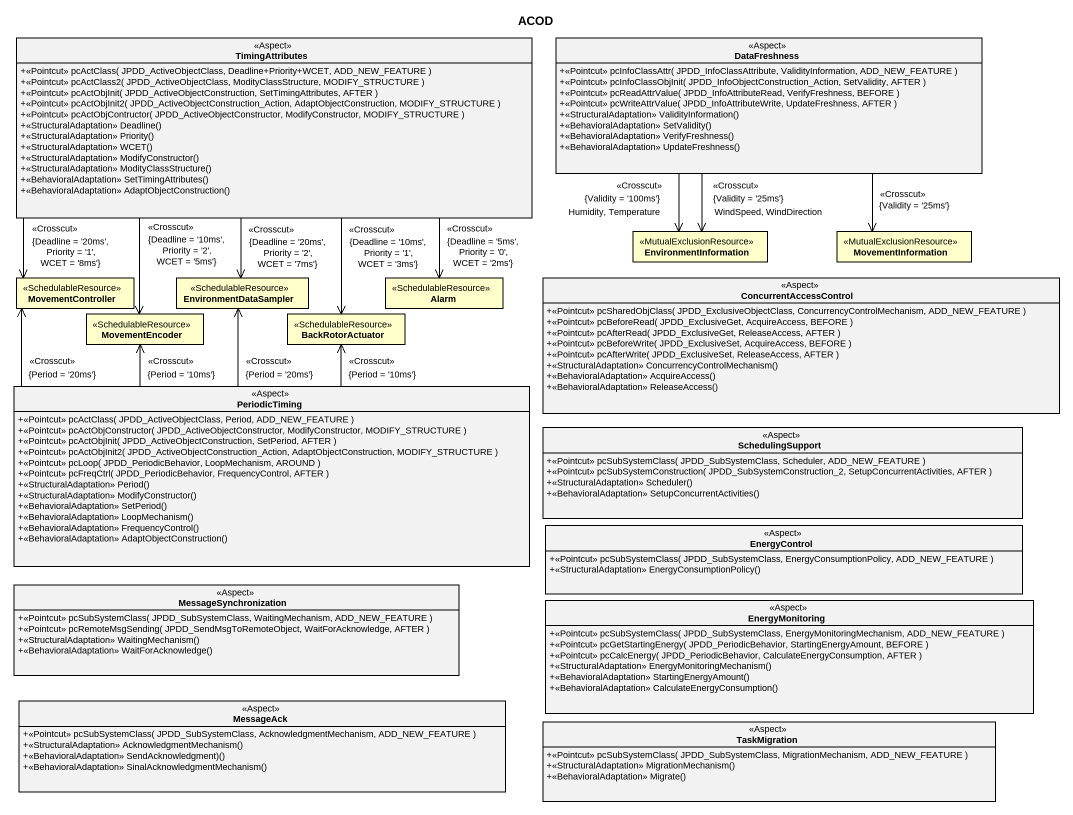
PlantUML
@startuml
title ACOD
hide circle
hide empty members
skinparam classAttributeIconSize 0
class TimingAttributes <<Aspect>> {
  +<<Pointcut>> pcActClass( JPDD_ActiveObjectClass, Deadline+Priority+WCET, ADD_NEW_FEATURE )
  +<<Pointcut>> pcActClass2( JPDD_ActiveObjectClass, ModityClassStructure, MODIFY_STRUCTURE )
  +<<Pointcut>> pcActObjInit( JPDD_ActiveObjectConstruction, SetTimingAttributes, AFTER )
  +<<Pointcut>> pcActObjInit2( JPDD_ActiveObjectConstruction_Action, AdaptObjectConstruction, MODIFY_STRUCTURE )
  +<<Pointcut>> pcActObjContructor( JPDD_ActiveObjectConstructor, ModifyConstructor, MODIFY_STRUCTURE )
  +<<StructuralAdaptation>> Deadline()
  +<<StructuralAdaptation>> Priority()
  +<<StructuralAdaptation>> WCET()
  +<<StructuralAdaptation>> ModifyConstructor()
  +<<StructuralAdaptation>> ModityClassStructure()
  +<<BehavioralAdaptation>> SetTimingAttributes()
  +<<BehavioralAdaptation>> AdaptObjectConstruction()
}
class DataFreshness <<Aspect>> {
  +<<Pointcut>> pcInfoClassAttr( JPDD_InfoClassAttribute, ValidityInformation, ADD_NEW_FEATURE )
  +<<Pointcut>> pcInfoClassObjInit( JPDD_InfoObjectConstruction_Action, SetValidity, AFTER )
  +<<Pointcut>> pcReadAttrValue( JPDD_InfoAttributeRead, VerifyFreshness, BEFORE )
  +<<Pointcut>> pcWriteAttrValue( JPDD_InfoAttributeWrite, UpdateFreshness, AFTER )
  +<<StructuralAdaptation>> ValidityInformation()
  +<<BehavioralAdaptation>> SetValidity()
  +<<BehavioralAdaptation>> VerifyFreshness()
  +<<BehavioralAdaptation>> UpdateFreshness()
}
class EnvironmentInformation <<MutualExclusionResource>> #FFFFCC
class MovementInformation <<MutualExclusionResource>> #FFFFCC
class MovementController <<SchedulableResource>> #FFFFCC
class MovementEncoder <<SchedulableResource>> #FFFFCC
class EnvironmentDataSampler <<SchedulableResource>> #FFFFCC
class BackRotorActuator <<SchedulableResource>> #FFFFCC
class Alarm <<SchedulableResource>> #FFFFCC
class ConcurrentAccessControl <<Aspect>> {
  +<<Pointcut>> pcSharedObjClass( JPDD_ExclusiveObjectClass, ConcurrencyControlMechanism, ADD_NEW_FEATURE )
  +<<Pointcut>> pcBeforeRead( JPDD_ExclusiveGet, AcquireAccess, BEFORE )
  +<<Pointcut>> pcAfterRead( JPDD_ExclusiveGet, ReleaseAccess, AFTER )
  +<<Pointcut>> pcBeforeWrite( JPDD_ExclusiveSet, AcquireAccess, BEFORE )
  +<<Pointcut>> pcAfterWrite( JPDD_ExclusiveSet, ReleaseAccess, AFTER )
  +<<StructuralAdaptation>> ConcurrencyControlMechanism()
  +<<BehavioralAdaptation>> AcquireAccess()
  +<<BehavioralAdaptation>> ReleaseAccess()
}
class PeriodicTiming <<Aspect>> {
  +<<Pointcut>> pcActClass( JPDD_ActiveObjectClass, Period, ADD_NEW_FEATURE )
  +<<Pointcut>> pcActObjConstructor( JPDD_ActiveObjectConstructor, ModifyConstructor, MODIFY_STRUCTURE )
  +<<Pointcut>> pcActObjInit( JPDD_ActiveObjectConstruction, SetPeriod, AFTER )
  +<<Pointcut>> pcActObjInit2( JPDD_ActiveObjectConstruction_Action, AdaptObjectConstruction, MODIFY_STRUCTURE )
  +<<Pointcut>> pcLoop( JPDD_PeriodicBehavior, LoopMechanism, AROUND )
  +<<Pointcut>> pcFreqCtrl( JPDD_PeriodicBehavior, FrequencyControl, AFTER )
  +<<StructuralAdaptation>> Period()
  +<<StructuralAdaptation>> ModifyConstructor()
  +<<BehavioralAdaptation>> SetPeriod()
  +<<BehavioralAdaptation>> LoopMechanism()
  +<<BehavioralAdaptation>> FrequencyControl()
  +<<BehavioralAdaptation>> AdaptObjectConstruction()
}
class SchedulingSupport <<Aspect>> {
  +<<Pointcut>> pcSubSystemClass( JPDD_SubSystemClass, Scheduler, ADD_NEW_FEATURE )
  +<<Pointcut>> pcSubSystemConstruction( JPDD_SubSystemConstruction_2, SetupConcurrentActivities, AFTER )
  +<<StructuralAdaptation>> Scheduler()
  +<<BehavioralAdaptation>> SetupConcurrentActivities()
}
class EnergyControl <<Aspect>> {
  +<<Pointcut>> pcSubSystemClass( JPDD_SubSystemClass, EnergyConsumptionPolicy, ADD_NEW_FEATURE )
  +<<StructuralAdaptation>> EnergyConsumptionPolicy()
}
class MessageSynchronization <<Aspect>> {
  +<<Pointcut>> pcSubSystemClass( JPDD_SubSystemClass, WaitingMechanism, ADD_NEW_FEATURE )
  +<<Pointcut>> pcRemoteMsgSending( JPDD_SendMsgToRemoteObject, WaitForAcknowledge, AFTER )
  +<<StructuralAdaptation>> WaitingMechanism()
  +<<BehavioralAdaptation>> WaitForAcknowledge()
}
class EnergyMonitoring <<Aspect>> {
  +<<Pointcut>> pcSubSystemClass( JPDD_SubSystemClass, EnergyMonitoringMechanism, ADD_NEW_FEATURE )
  +<<Pointcut>> pcGetStartingEnergy( JPDD_PeriodicBehavior, StartingEnergyAmount, BEFORE )
  +<<Pointcut>> pcCalcEnergy( JPDD_PeriodicBehavior, CalculateEnergyConsumption, AFTER )
  +<<StructuralAdaptation>> EnergyMonitoringMechanism()
  +<<BehavioralAdaptation>> StartingEnergyAmount()
  +<<BehavioralAdaptation>> CalculateEnergyConsumption()
}
class MessageAck <<Aspect>> {
  +<<Pointcut>> pcSubSystemClass( JPDD_SubSystemClass, AcknowledgmentMechanism, ADD_NEW_FEATURE )
  +<<StructuralAdaptation>> AcknowledgmentMechanism()
  +<<BehavioralAdaptation>> SendAcknowledgment)()
  +<<BehavioralAdaptation>> SinalAcknowledgmentMechanism()
}
class TaskMigration <<Aspect>> {
  +<<Pointcut>> pcSubSystemClass( JPDD_SubSystemClass, MigrationMechanism, ADD_NEW_FEATURE )
  +<<StructuralAdaptation>> MigrationMechanism()
  +<<BehavioralAdaptation>> Migrate()
}
TimingAttributes --> MovementController : <<Crosscut>>\n{Deadline = '20ms', Priority = '1', WCET = '8ms'}
TimingAttributes --> MovementEncoder : <<Crosscut>>\n{Deadline = '10ms', Priority = '2', WCET = '5ms'}
TimingAttributes --> EnvironmentDataSampler : <<Crosscut>>\n{Deadline = '20ms', Priority = '2', WCET = '7ms'}
TimingAttributes --> BackRotorActuator : <<Crosscut>>\n{Deadline = '10ms', Priority = '1', WCET = '3ms'}
TimingAttributes --> Alarm : <<Crosscut>>\n{Deadline = '5ms', Priority = '0', WCET = '2ms'}
DataFreshness --> EnvironmentInformation : <<Crosscut>>\n{Validity = '25ms'}\nWindSpeed, WindDirection
DataFreshness --> EnvironmentInformation : <<Crosscut>>\n{Validity = '100ms'}\nHumidity, Temperature
DataFreshness --> MovementInformation : <<Crosscut>>\n{Validity = '25ms'}
PeriodicTiming -up-> MovementController : <<Crosscut>>\n{Period = '20ms'}
PeriodicTiming -up-> MovementEncoder : <<Crosscut>>\n{Period = '10ms'}
PeriodicTiming -up-> EnvironmentDataSampler : <<Crosscut>>\n{Period = '20ms'}
PeriodicTiming -up-> BackRotorActuator : <<Crosscut>>\n{Period = '10ms'}
@enduml
